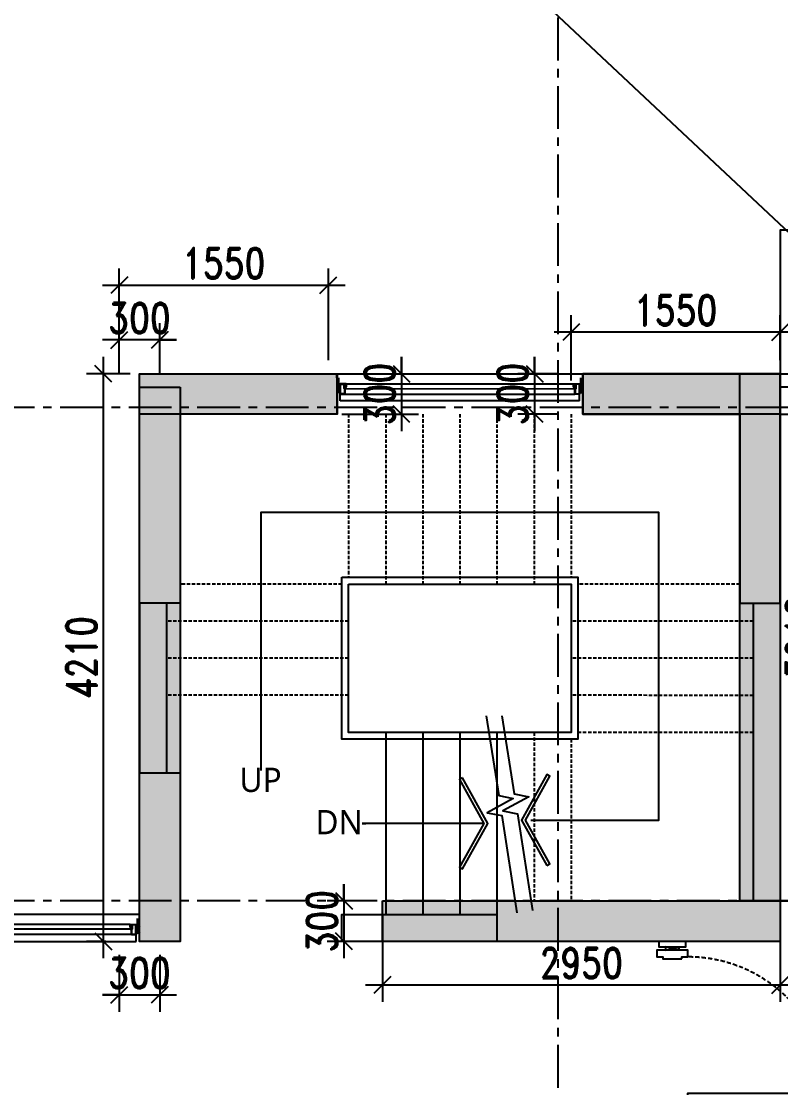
# Model space of a CAD drawing. Header units: millimetres. Extents: x 2061841 to 105821645, y -77612 to 48520811.
# Drawn here: x 105437996 to 105443625, y 48487815 to 48495724 of the extents above; entities that cross this region are included whole.
import ezdxf

# ---------------------------------------------------------------- set-up
doc = ezdxf.new("R2010")
doc.units = ezdxf.units.MM
doc.header["$LTSCALE"] = 10
doc.header["$MEASUREMENT"] = 0
for name, pattern in [('xa_type A_Seventh floor plan$0$HIDDEN', [0.375, 0.25, -0.125]), ('xa_type A_Seventh floor plan$0$HIDDEN2', [4.7625, 3.175, -1.5875]), ('XR_type A_TYP_GRID$0$CENTER', [50.8, 31.75, -6.35, 6.35, -6.35])]:
    doc.linetypes.add(name, pattern=pattern)
for name, color, linetype in [('AS-COLS', 2, 'Continuous'), ('DIM', 8, 'Continuous'), ('S-OPENING', 6, 'Continuous'), ('xa_type A_Seventh floor plan$0$A-ANNO-LABL', 140, 'Continuous'), ('xa_type A_Seventh floor plan$0$A-ANNO-SYMB', 215, 'Continuous'), ('xa_type A_Seventh floor plan$0$A-DOOR', 6, 'Continuous'), ('xa_type A_Seventh floor plan$0$A-ELEV-HIDN', 54, 'xa_type A_Seventh floor plan$0$HIDDEN2'), ('xa_type A_Seventh floor plan$0$A-FLOR-HRAL', 200, 'Continuous'), ('xa_type A_Seventh floor plan$0$A-FLOR-STRS', 211, 'Continuous'), ('xa_type A_Seventh floor plan$0$A-GLAZ-FRAM', 74, 'Continuous'), ('xa_type A_Seventh floor plan$0$A-WALL', 3, 'Continuous'), ('xa_type A_Seventh floor plan$0$A-WALL-CILL', 140, 'Continuous'), ('xa_type A_Seventh floor plan$0$A-WALL-FNSH', 8, 'Continuous'), ('xa_type A_Seventh floor plan$0$AS-COLS', 2, 'Continuous'), ('XR_type A_TYP_COL$0$AS-COLS', 2, 'Continuous'), ('XR_type A_TYP_COL$0$AS-COLS-PATT', 253, 'Continuous'), ('XR_type A_TYP_GRID$0$AS-GRID', 24, 'XR_type A_TYP_GRID$0$CENTER')]:
    doc.layers.add(name, color=color, linetype=linetype)
doc.layers.add('S-STRCOL HATCH', color=33, linetype='Continuous', lineweight=9)
doc.styles.add('200', font='romand.shx', dxfattribs={"width": 0.8, "height": 225})
doc.styles.add('xa_type A_Seventh floor plan$0$Dim', font='romans.shx')
doc.styles.add('xa_type A_Seventh floor plan$0$Lucida SU', font='l_10646.ttf')
doc.dimstyles.new('GR1', dxfattribs={"dimtxt": 225, "dimasz": 125, "dimexe": 125, "dimexo": 100, "dimgap": 50, "dimtad": 1, "dimdec": 0, "dimzin": 3, "dimdsep": 46, "dimtxsty": '200', "dimblk1": 'OBLIQUE', "dimblk2": 'OBLIQUE', "dimsah": 1, "dimcen": 0.0625, "dimdle": 125, "dimclrd": 3, "dimclre": 3, "dimclrt": 2, "dimadec": 0, "dimazin": 0, "dimtfac": 1, "dimtdec": 0, "dimtix": 1, "dimtmove": 0, "dimatfit": 3, "dimfxl": 1, "dimtolj": 1, "dimtzin": 0, "dimarcsym": 0})
doc.dimstyles.new('xa_type A_Seventh floor plan$0$Dim-0100', dxfattribs={"dimscale": 100, "dimtxt": 2, "dimasz": 1.4, "dimexe": 0.75, "dimexo": 0.5, "dimgap": 0.75, "dimtad": 1, "dimdec": 0, "dimrnd": 5, "dimzin": 1, "dimdsep": 46, "dimtxsty": 'xa_type A_Seventh floor plan$0$Dim', "dimblk": 'xa_type A_Seventh floor plan$0$_ArchTick', "dimcen": 2, "dimdle": 0.75, "dimclrd": 29, "dimclre": 29, "dimclrt": 256, "dimazin": 2, "dimtfac": 1, "dimtdec": 0, "dimtix": 1, "dimtmove": 0, "dimatfit": 3, "dimfxl": 0.75, "dimlwd": -1, "dimlwe": -1, "dimarcsym": 0})

# ---------------------------------------------------------------- blocks, each defined once
blk = doc.blocks.new('xa_type A_Seventh floor plan$0$main door 1200')
at = {"color": 251}
for p, q in [((25, -50, 0), (0, -50, 0)), ((0, -50, 0), (25, -150, 0)), ((0, -150, 0), (25, -50, 0)), ((1200, -50, 0), (1175, -50, 0)), ((1175, -50, 0), (1200, -150, 0)), ((1175, -150, 0), (1200, -50, 0)), ((0, -150, 0), (25, -150, 0)), ((1175, -150, 0), (1200, -150, 0))]:
    blk.add_line(p, q, dxfattribs=at)
at = {"elevation": 0}
for points in [[(90, -170), (75, -170), (75, -215), (25, -215), (25, 15), (75, 15), (75, -30), (90, -30)], [(1110, -170), (1125, -170), (1125, -215), (1175, -215), (1175, 15), (1125, 15), (1125, -30), (1110, -30)], [(114.1, -1264.8), (74.1, -1264.8), (75, -215), (115, -215)]]:
    blk.add_lwpolyline(points, close=True, dxfattribs=at)
at = {"layer": 'xa_type A_Seventh floor plan$0$A-ELEV-HIDN'}
blk.add_arc((74, -214.6, 0), 1051, 272.18616, 359.97821, dxfattribs=at)
at = {"layer": 'xa_type A_Seventh floor plan$0$A-WALL'}
for p, q in [((0, 0), (0, -200)), ((1200, 0), (1200, -200))]:
    blk.add_line(p, q, dxfattribs=at)
blk = doc.blocks.new('xa_type A_Seventh floor plan$0$_ArchTick')
at = {"color": 0, "linetype": 'ByBlock', "const_width": 0.15}
blk.add_lwpolyline([(-0.5, -0.5), (0.5, 0.5)], dxfattribs=at)
blk = doc.blocks.new('xa_type A_Seventh floor plan$0$ST AR')
at = {"ltscale": 5}
blk.add_lwpolyline([(-3.97, 8.44), (-4.52, 8.13), (0, 0), (-4.52, -8.13), (-3.97, -8.44), (0.71, 0)], close=True, dxfattribs=at)
blk = doc.blocks.new('xa_type A_Seventh floor plan$0$Win clip')
for points in [[(14, 1.1), (14, 9), (17.6, 9), (17.6, 7.8), (18.8, 7.8), (18.8, 9), (20, 9), (20, 10.2), (0, 10.2), (0, 0), (3.4, 0), (3.4, -1.2), (2, -1.2), (2, -2.4), (4.6, -2.4), (4.6, 0), (16.8, 0), (16.8, -1.2), (15.4, -1.2), (15.4, -2.4), (18, -2.4), (18, 1.1)], [(1.2, 9), (12.7, 9), (12.7, 1.1), (1.2, 1.1)]]:
    blk.add_lwpolyline(points, close=True)
at = {"layer": 'Defpoints'}
blk.add_line((28, 2.7), (22, 2.7), dxfattribs=at)
blk = doc.blocks.new('*U346')
at = {"color": 251}
for p, q in [((0, 87.6), (25, 87.6)), ((25, 87.6), (0, 37.6)), ((0, 87.6), (25, 37.6)), ((1825, 87.6), (1800, 87.6)), ((1800, 87.6), (1825, 37.6)), ((1825, 87.6), (1800, 37.6)), ((25, 37.6), (0, 37.6)), ((1800, 37.6), (1825, 37.6))]:
    blk.add_line(p, q, dxfattribs=at)
for p, q in [((70.2, 100.1), (1765, 100.1)), ((60, 25.1), (1765, 25.1)), ((70.4, 65.4), (1765.2, 65.4))]:
    blk.add_line(p, q)
for points in [[(62.5, 70.1), (62.5, 66.6), (55, 66.6), (55, 85.4), (58.8, 85.4), (58.8, 83.7), (60, 83.7), (60, 88.5), (58.8, 88.5), (58.8, 86.8), (55, 86.8), (55, 98.8), (58.8, 98.8), (58.8, 97.1), (60, 97.1), (60, 100.1), (25, 100.1), (25, 25.1), (60, 25.1), (60, 65.4), (70, 65.4), (70, 70.1)], [(1762.5, 70.1), (1762.5, 66.6), (1770, 66.6), (1770, 85.4), (1766.2, 85.4), (1766.2, 83.7), (1765, 83.7), (1765, 88.5), (1766.2, 88.5), (1766.2, 86.8), (1770, 86.8), (1770, 98.8), (1766.2, 98.8), (1766.2, 97.1), (1765, 97.1), (1765, 100.1), (1800, 100.1), (1800, 25.1), (1765, 25.1), (1765, 65.4), (1755, 65.4), (1755, 70.1)], [(69, 69.1), (67.8, 69.1), (67.8, 70.1), (70, 70.1), (67.8, 70.1), (67.8, 69.1), (69, 69.1), (69, 66.6), (63.5, 66.6), (63.5, 69.1)], [(1756, 69.1), (1757.2, 69.1), (1757.2, 70.1), (1755, 70.1), (1757.2, 70.1), (1757.2, 69.1), (1756, 69.1), (1756, 66.6), (1761.5, 66.6), (1761.5, 69.1)]]:
    blk.add_lwpolyline(points)
for points in [[(58.8, 26.3), (26.2, 26.3), (26.2, 98.9), (53.8, 98.9), (53.8, 65.4), (58.8, 65.4)], [(64.7, 80.1), (64.7, 79.1), (63.5, 79.1), (64.7, 79.1), (64.7, 80.1), (62.5, 80.1)], [(1760.3, 80.1), (1760.3, 79.1), (1761.5, 79.1), (1760.3, 79.1), (1760.3, 80.1), (1762.5, 80.1)], [(1766.2, 26.3), (1798.8, 26.3), (1798.8, 98.9), (1771.2, 98.9), (1771.2, 65.4), (1766.2, 65.4)]]:
    blk.add_lwpolyline(points, close=True)
at = {"layer": 'xa_type A_Seventh floor plan$0$A-WALL-CILL'}
blk.add_line((1800, -25), (25, -25), dxfattribs=at)
blk.add_lwpolyline([(0, 145.3), (0, 175.3), (1825, 175.3), (1825, 145.3)], dxfattribs=at)
at = {"layer": 'xa_type A_Seventh floor plan$0$A-WALL-FNSH'}
for p, q in [((14.8, 87.6), (14.8, 145.3)), ((1810.2, 87.6), (1810.2, 145.3)), ((25, -25), (25, 35.1)), ((1800, -25), (1800, 35.1))]:
    blk.add_line(p, q, dxfattribs=at)
at = {"rotation": 270}
blk.add_blockref('xa_type A_Seventh floor plan$0$Win clip', (60, 100.1), dxfattribs=at)
at = {"xscale": -1, "rotation": 90}
blk.add_blockref('xa_type A_Seventh floor plan$0$Win clip', (1765, 100.1), dxfattribs=at)
blk = doc.blocks.new('*U347')
at = {"color": 251}
for p, q in [((0, 87.6), (25, 87.6)), ((25, 87.6), (0, 37.6)), ((0, 87.6), (25, 37.6)), ((1450.1, 87.6), (1425.1, 87.6)), ((1425.1, 87.6), (1450.1, 37.6)), ((1450.1, 87.6), (1425.1, 37.6)), ((25, 37.6), (0, 37.6)), ((1425.1, 37.6), (1450.1, 37.6))]:
    blk.add_line(p, q, dxfattribs=at)
for p, q in [((70.2, 100.1), (1390.1, 100.1)), ((60, 25.1), (1390.1, 25.1)), ((70.4, 65.4), (1390.3, 65.4))]:
    blk.add_line(p, q)
for points in [[(62.5, 70.1), (62.5, 66.6), (55, 66.6), (55, 85.4), (58.8, 85.4), (58.8, 83.7), (60, 83.7), (60, 88.4), (58.8, 88.4), (58.8, 86.8), (55, 86.8), (55, 98.8), (58.8, 98.8), (58.8, 97.1), (60, 97.1), (60, 100.1), (25, 100.1), (25, 25.1), (60, 25.1), (60, 65.4), (70, 65.4), (70, 70.1)], [(1387.6, 70.1), (1387.6, 66.6), (1395.1, 66.6), (1395.1, 85.4), (1391.3, 85.4), (1391.3, 83.7), (1390.1, 83.7), (1390.1, 88.4), (1391.3, 88.4), (1391.3, 86.8), (1395.1, 86.8), (1395.1, 98.8), (1391.3, 98.8), (1391.3, 97.1), (1390.1, 97.1), (1390.1, 100.1), (1425.1, 100.1), (1425.1, 25.1), (1390.1, 25.1), (1390.1, 65.4), (1380.1, 65.4), (1380.1, 70.1)], [(69, 69.1), (67.8, 69.1), (67.8, 70.1), (70, 70.1), (67.8, 70.1), (67.8, 69.1), (69, 69.1), (69, 66.6), (63.5, 66.6), (63.5, 69.1)], [(1381.1, 69.1), (1382.3, 69.1), (1382.3, 70.1), (1380.1, 70.1), (1382.3, 70.1), (1382.3, 69.1), (1381.1, 69.1), (1381.1, 66.6), (1386.6, 66.6), (1386.6, 69.1)]]:
    blk.add_lwpolyline(points)
for points in [[(58.8, 26.3), (26.2, 26.3), (26.2, 98.9), (53.8, 98.9), (53.8, 65.4), (58.8, 65.4)], [(64.7, 80.1), (64.7, 79.1), (63.5, 79.1), (64.7, 79.1), (64.7, 80.1), (62.5, 80.1)], [(1385.4, 80.1), (1385.4, 79.1), (1386.6, 79.1), (1385.4, 79.1), (1385.4, 80.1), (1387.6, 80.1)], [(1391.3, 26.3), (1423.9, 26.3), (1423.9, 98.9), (1396.3, 98.9), (1396.3, 65.4), (1391.3, 65.4)]]:
    blk.add_lwpolyline(points, close=True)
at = {"layer": 'xa_type A_Seventh floor plan$0$A-WALL-CILL'}
blk.add_line((1425.1, -25), (25, -25), dxfattribs=at)
blk.add_lwpolyline([(0, 145.2), (0, 175.2), (1450.1, 175.2), (1450.1, 145.2)], dxfattribs=at)
at = {"layer": 'xa_type A_Seventh floor plan$0$A-WALL-FNSH'}
for p, q in [((14.8, 87.6), (14.8, 145.2)), ((1435.3, 87.6), (1435.3, 145.2)), ((25, -25), (25, 35.1)), ((1425.1, -25), (1425.1, 35.1))]:
    blk.add_line(p, q, dxfattribs=at)
at = {"rotation": 270}
blk.add_blockref('xa_type A_Seventh floor plan$0$Win clip', (60, 100.1), dxfattribs=at)
at = {"xscale": -1, "rotation": 90}
blk.add_blockref('xa_type A_Seventh floor plan$0$Win clip', (1390.1, 100.1), dxfattribs=at)
blk = doc.blocks.new('_Oblique')
at = {"color": 0, "linetype": 'ByBlock', "lineweight": -2}
blk.add_line((-0.5, -0.5), (0.5, 0.5), dxfattribs=at)
blk = doc.blocks.new('*D367')
at = {"layer": 'Defpoints', "color": 0, "transparency": 16777216}
for p in [(17719.9, 10310.5), (20669.5, 10310.5), (17719.9, 9686.2)]:
    blk.add_point(p, dxfattribs=at)
at = {"layer": 'DIM', "color": 3, "lineweight": -2, "transparency": 16777216}
for p, q in [((17719.9, 10210.5), (17719.9, 9561.2)), ((20669.5, 10210.5), (20669.5, 9561.2)), ((20794.5, 9686.2), (17594.9, 9686.2))]:
    blk.add_line(p, q, dxfattribs=at)
at = {"layer": 'DIM', "color": 3, "linetype": 'ByBlock', "lineweight": -2, "transparency": 16777216, "xscale": 125, "yscale": 125, "zscale": 125, "rotation": 180}
blk.add_blockref('_Oblique', (17719.9, 9686.2), dxfattribs=at)
at = {"layer": 'DIM', "color": 3, "linetype": 'ByBlock', "lineweight": -2, "transparency": 16777216, "xscale": 125, "yscale": 125, "zscale": 125}
blk.add_blockref('_Oblique', (20669.5, 9686.2), dxfattribs=at)
at = {"layer": 'DIM', "color": 2, "transparency": 16777216, "insert": (19194.7, 9848.7), "char_height": 225, "attachment_point": 5, "style": '200'}
blk.add_mtext('\\A1;2950', dxfattribs=at)
blk = doc.blocks.new('*D368')
at = {"layer": 'Defpoints', "color": 0, "transparency": 16777216}
for p in [(17719.9, 10310.5), (17434.9, 10010.5), (17719.9, 10010.5)]:
    blk.add_point(p, dxfattribs=at)
at = {"layer": 'DIM', "color": 3, "lineweight": -2, "transparency": 16777216}
for p, q in [((17434.9, 10435.5), (17434.9, 9885.5)), ((17434.9, 10310.5), (17434.9, 10435.5)), ((17619.9, 10310.5), (17309.9, 10310.5)), ((17619.9, 10010.5), (17309.9, 10010.5)), ((17434.9, 10010.5), (17434.9, 9885.5))]:
    blk.add_line(p, q, dxfattribs=at)
at = {"layer": 'DIM', "color": 3, "linetype": 'ByBlock', "lineweight": -2, "transparency": 16777216, "xscale": 125, "yscale": 125, "zscale": 125}
for p, rotation in [((17434.9, 10310.5), 270), ((17434.9, 10010.5), 90)]:
    blk.add_blockref('_Oblique', p, dxfattribs=dict(at, rotation=rotation))
at = {"layer": 'DIM', "color": 2, "transparency": 16777216, "insert": (17272.4, 10160.5), "char_height": 225, "attachment_point": 5, "rotation": 90, "style": '200'}
blk.add_mtext('\\A1;300', dxfattribs=at)
blk = doc.blocks.new('*D418')
at = {"layer": 'Defpoints', "color": 0, "transparency": 16777216}
for p in [(15950, 14220.3), (15651.3, 10010.5), (15769.5, 10010.5)]:
    blk.add_point(p, dxfattribs=at)
at = {"layer": 'DIM', "color": 3, "lineweight": -2, "transparency": 16777216}
for p, q in [((15651.3, 14345.3), (15651.3, 9885.5)), ((15850, 14220.3), (15526.3, 14220.3)), ((15669.5, 10010.5), (15526.3, 10010.5))]:
    blk.add_line(p, q, dxfattribs=at)
at = {"layer": 'DIM', "color": 3, "linetype": 'ByBlock', "lineweight": -2, "transparency": 16777216, "xscale": 125, "yscale": 125, "zscale": 125}
for p, rotation in [((15651.3, 14220.3), 90), ((15651.3, 10010.5), 270)]:
    blk.add_blockref('_Oblique', p, dxfattribs=dict(at, rotation=rotation))
at = {"layer": 'DIM', "color": 2, "transparency": 16777216, "insert": (15488.8, 12115.4), "char_height": 225, "attachment_point": 5, "rotation": 90, "style": '200'}
blk.add_mtext('\\A1;4210', dxfattribs=at)
blk = doc.blocks.new('*D436')
at = {"layer": 'Defpoints', "color": 0, "transparency": 16777216}
for p in [(19119.5, 14529), (20669.5, 14220.3), (19119.5, 14070.3)]:
    blk.add_point(p, dxfattribs=at)
at = {"layer": 'DIM', "color": 3, "lineweight": -2, "transparency": 16777216}
for p, q in [((19119.5, 14170.3), (19119.5, 14654)), ((20669.5, 14320.3), (20669.5, 14654)), ((20794.5, 14529), (18994.5, 14529))]:
    blk.add_line(p, q, dxfattribs=at)
at = {"layer": 'DIM', "color": 3, "linetype": 'ByBlock', "lineweight": -2, "transparency": 16777216, "xscale": 125, "yscale": 125, "zscale": 125, "rotation": 180}
blk.add_blockref('_Oblique', (19119.5, 14529), dxfattribs=at)
at = {"layer": 'DIM', "color": 3, "linetype": 'ByBlock', "lineweight": -2, "transparency": 16777216, "xscale": 125, "yscale": 125, "zscale": 125}
blk.add_blockref('_Oblique', (20669.5, 14529), dxfattribs=at)
at = {"layer": 'DIM', "color": 2, "transparency": 16777216, "insert": (19894.5, 14691.5), "char_height": 225, "attachment_point": 5, "style": '200'}
blk.add_mtext('\\A1;1550', dxfattribs=at)
blk = doc.blocks.new('*D437')
at = {"layer": 'Defpoints', "color": 0, "transparency": 16777216}
for p in [(17319.5, 14220.3), (17319.5, 13920.3), (17862.3, 13920.3)]:
    blk.add_point(p, dxfattribs=at)
at = {"layer": 'DIM', "color": 3, "lineweight": -2, "transparency": 16777216}
for p, q in [((17862.3, 14345.3), (17862.3, 13795.3)), ((17862.3, 14220.3), (17862.3, 14345.3)), ((17419.5, 14220.3), (17987.3, 14220.3)), ((17419.5, 13920.3), (17987.3, 13920.3)), ((17862.3, 13920.3), (17862.3, 13795.3))]:
    blk.add_line(p, q, dxfattribs=at)
at = {"layer": 'DIM', "color": 3, "linetype": 'ByBlock', "lineweight": -2, "transparency": 16777216, "xscale": 125, "yscale": 125, "zscale": 125}
for p, rotation in [((17862.3, 14220.3), 270), ((17862.3, 13920.3), 90)]:
    blk.add_blockref('_Oblique', p, dxfattribs=dict(at, rotation=rotation))
at = {"layer": 'DIM', "color": 2, "transparency": 16777216, "insert": (17699.8, 14070.3), "char_height": 225, "attachment_point": 5, "rotation": 90, "style": '200'}
blk.add_mtext('\\A1;300', dxfattribs=at)
blk = doc.blocks.new('*D438')
at = {"layer": 'Defpoints', "color": 0, "transparency": 16777216}
for p in [(20369.5, 14220.3), (20369.5, 10310.5), (20985.7, 10310.5)]:
    blk.add_point(p, dxfattribs=at)
at = {"layer": 'DIM', "color": 3, "lineweight": -2, "transparency": 16777216}
for p, q in [((20985.7, 14345.3), (20985.7, 10185.5)), ((20469.5, 14220.3), (21110.7, 14220.3)), ((20469.5, 10310.5), (21110.7, 10310.5))]:
    blk.add_line(p, q, dxfattribs=at)
at = {"layer": 'DIM', "color": 3, "linetype": 'ByBlock', "lineweight": -2, "transparency": 16777216, "xscale": 125, "yscale": 125, "zscale": 125}
for p, rotation in [((20985.7, 14220.3), 90), ((20985.7, 10310.5), 270)]:
    blk.add_blockref('_Oblique', p, dxfattribs=dict(at, rotation=rotation))
at = {"layer": 'DIM', "color": 2, "transparency": 16777216, "insert": (20823.2, 12265.4), "char_height": 225, "attachment_point": 5, "rotation": 90, "style": '200'}
blk.add_mtext('\\A1;3910', dxfattribs=at)
blk = doc.blocks.new('*D442')
at = {"layer": 'Defpoints', "color": 0, "transparency": 16777216}
for p in [(15769.5, 14470.9), (15769.5, 14120.5), (16069.5, 14120.5)]:
    blk.add_point(p, dxfattribs=at)
at = {"layer": 'DIM', "color": 3, "lineweight": -2, "transparency": 16777216}
for p, q in [((15769.5, 14220.5), (15769.5, 14595.9)), ((16069.5, 14220.5), (16069.5, 14595.9)), ((16194.5, 14470.9), (15644.5, 14470.9)), ((15769.5, 14470.9), (15644.5, 14470.9)), ((16069.5, 14470.9), (16194.5, 14470.9))]:
    blk.add_line(p, q, dxfattribs=at)
at = {"layer": 'DIM', "color": 3, "linetype": 'ByBlock', "lineweight": -2, "transparency": 16777216, "xscale": 125, "yscale": 125, "zscale": 125}
blk.add_blockref('_Oblique', (15769.5, 14470.9), dxfattribs=at)
at = {"layer": 'DIM', "color": 3, "linetype": 'ByBlock', "lineweight": -2, "transparency": 16777216, "xscale": 125, "yscale": 125, "zscale": 125, "rotation": 180}
blk.add_blockref('_Oblique', (16069.5, 14470.9), dxfattribs=at)
at = {"layer": 'DIM', "color": 2, "transparency": 16777216, "insert": (15919.5, 14633.4), "char_height": 225, "attachment_point": 5, "style": '200'}
blk.add_mtext('\\A1;300', dxfattribs=at)
blk = doc.blocks.new('*D448')
at = {"layer": 'Defpoints', "color": 0, "transparency": 16777216}
for p in [(19119.5, 14220.3), (18848.5, 13920.3), (19119.5, 13920.3)]:
    blk.add_point(p, dxfattribs=at)
at = {"layer": 'DIM', "color": 3, "lineweight": -2, "transparency": 16777216}
for p, q in [((18848.5, 14345.3), (18848.5, 13795.3)), ((18848.5, 14220.3), (18848.5, 14345.3)), ((19019.5, 14220.3), (18723.5, 14220.3)), ((19019.5, 13920.3), (18723.5, 13920.3)), ((18848.5, 13920.3), (18848.5, 13795.3))]:
    blk.add_line(p, q, dxfattribs=at)
at = {"layer": 'DIM', "color": 3, "linetype": 'ByBlock', "lineweight": -2, "transparency": 16777216, "xscale": 125, "yscale": 125, "zscale": 125}
for p, rotation in [((18848.5, 14220.3), 270), ((18848.5, 13920.3), 90)]:
    blk.add_blockref('_Oblique', p, dxfattribs=dict(at, rotation=rotation))
at = {"layer": 'DIM', "color": 2, "transparency": 16777216, "insert": (18686, 14070.3), "char_height": 225, "attachment_point": 5, "rotation": 90, "style": '200'}
blk.add_mtext('\\A1;300', dxfattribs=at)
blk = doc.blocks.new('*D449')
at = {"layer": 'Defpoints', "color": 0, "transparency": 16777216}
for p in [(17319.5, 14877.1), (15769.5, 14220.3), (17319.5, 14220.3)]:
    blk.add_point(p, dxfattribs=at)
at = {"layer": 'DIM', "color": 3, "lineweight": -2, "transparency": 16777216}
for p, q in [((15769.5, 14320.3), (15769.5, 15002.1)), ((17319.5, 14320.3), (17319.5, 15002.1)), ((15644.5, 14877.1), (17444.5, 14877.1))]:
    blk.add_line(p, q, dxfattribs=at)
at = {"layer": 'DIM', "color": 3, "linetype": 'ByBlock', "lineweight": -2, "transparency": 16777216, "xscale": 125, "yscale": 125, "zscale": 125, "rotation": 180}
blk.add_blockref('_Oblique', (15769.5, 14877.1), dxfattribs=at)
at = {"layer": 'DIM', "color": 3, "linetype": 'ByBlock', "lineweight": -2, "transparency": 16777216, "xscale": 125, "yscale": 125, "zscale": 125}
blk.add_blockref('_Oblique', (17319.5, 14877.1), dxfattribs=at)
at = {"layer": 'DIM', "color": 2, "transparency": 16777216, "insert": (16544.5, 15039.6), "char_height": 225, "attachment_point": 5, "style": '200'}
blk.add_mtext('\\A1;1550', dxfattribs=at)
blk = doc.blocks.new('*D450')
at = {"layer": 'Defpoints', "color": 0, "transparency": 16777216}
for p in [(15769.5, 10010.5), (16069.5, 10010.5), (16069.5, 9613.4)]:
    blk.add_point(p, dxfattribs=at)
at = {"layer": 'DIM', "color": 3, "lineweight": -2, "transparency": 16777216}
for p, q in [((15769.5, 9910.5), (15769.5, 9488.4)), ((16069.5, 9910.5), (16069.5, 9488.4)), ((15644.5, 9613.4), (16194.5, 9613.4)), ((15769.5, 9613.4), (15644.5, 9613.4)), ((16069.5, 9613.4), (16194.5, 9613.4))]:
    blk.add_line(p, q, dxfattribs=at)
at = {"layer": 'DIM', "color": 3, "linetype": 'ByBlock', "lineweight": -2, "transparency": 16777216, "xscale": 125, "yscale": 125, "zscale": 125}
blk.add_blockref('_Oblique', (15769.5, 9613.4), dxfattribs=at)
at = {"layer": 'DIM', "color": 3, "linetype": 'ByBlock', "lineweight": -2, "transparency": 16777216, "xscale": 125, "yscale": 125, "zscale": 125, "rotation": 180}
blk.add_blockref('_Oblique', (16069.5, 9613.4), dxfattribs=at)
at = {"layer": 'DIM', "color": 2, "transparency": 16777216, "insert": (15919.5, 9775.9), "char_height": 225, "attachment_point": 5, "style": '200'}
blk.add_mtext('\\A1;300', dxfattribs=at)
blk = doc.blocks.new('G$CDE8A9FAD')
at = {"layer": 'S-STRCOL HATCH'}
h = blk.add_hatch(color=256, dxfattribs=at)
h.dxf.hatch_style = 1
h.paths.add_polyline_path([(15919.9, 14220.3), (17381.6, 14220.3), (17381.6, 13920.3), (15919.9, 13920.3), (15919.9, 14220.3)])
h = blk.add_hatch(color=256, dxfattribs=at)
h.dxf.hatch_style = 1
h.paths.add_polyline_path([(20369.4, 14220.2), (19207, 14220), (19207, 13920), (20369.4, 13920.2), (20369.4, 14220.3)], is_closed=False)
h = blk.add_hatch(color=256, dxfattribs=at)
h.dxf.hatch_style = 1
h.paths.add_polyline_path([(20669.4, 14220.3), (20669.5, 10310.5), (20369.5, 10310.5), (20369.4, 14220.3), (20669.4, 14220.3)])
h = blk.add_hatch(color=256, dxfattribs=at)
h.dxf.hatch_style = 1
h.paths.add_polyline_path([(16219.9, 14120.5), (16219.9, 10010.5), (15919.9, 10010.5), (15919.9, 14120.5), (16219.9, 14120.5)])
h = blk.add_hatch(color=256, dxfattribs=at)
h.dxf.hatch_style = 1
h.paths.add_polyline_path([(17719.9, 10310.5), (20669.5, 10310.5), (20669.5, 10010.5), (17719.9, 10010.5), (17719.9, 10310.5)])
at = {"layer": 'AS-COLS', "color": 1, "elevation": 0}
for points in [[(15919.9, 14220.3), (17381.6, 14220.3), (17381.6, 13920.3), (15919.9, 13920.3)], [(19207, 14220), (20669.5, 14220.3), (20669.5, 13920.3), (19207, 13920)], [(20669.4, 14220.3), (20669.5, 10310.5), (20369.5, 10310.5), (20369.4, 14220.3)], [(16219.9, 14120.5), (16219.9, 10010.5), (15919.9, 10010.5), (15919.9, 14120.5)], [(17719.9, 10310.5), (20669.5, 10310.5), (20669.5, 10010.5), (17719.9, 10010.5)]]:
    blk.add_lwpolyline(points, close=True, dxfattribs=at)
at = {"layer": 'DIM'}
for base, p1, p2, picture, middle in [((17319.5, 14877.1), (15769.5, 14220.3), (17319.5, 14220.3), '*D449', (16544.5, 15039.6)), ((19119.5, 14529, 0), (20669.5, 14220.3), (19119.5, 14070.3), '*D436', (19894.5, 14691.5, 0)), ((15769.5, 14470.9, 0), (16069.5, 14120.5), (15769.5, 14120.5), '*D442', (15919.5, 14633.4, 0)), ((17719.9, 9686.2, 0), (20669.5, 10310.5, 0), (17719.9, 10310.5, 0), '*D367', (19194.7, 9848.7, 0)), ((16069.5, 9613.4), (15769.5, 10010.5), (16069.5, 10010.5), '*D450', (15919.5, 9775.9))]:
    dim = blk.add_linear_dim(base=base, p1=p1, p2=p2, dimstyle='GR1', dxfattribs=at)
    dim.commit()
    dim.dimension.update_dxf_attribs({"geometry": picture, "text_midpoint": middle})
for base, p1, p2, picture, middle in [((15651.3, 10010.5, 0), (15950, 14220.3), (15769.5, 10010.5), '*D418', (15488.8, 12115.4, 0)), ((17862.3, 13920.3, 0), (17319.5, 14220.3), (17319.5, 13920.3), '*D437', (17699.8, 14070.3, 0)), ((18848.5, 13920.3, 0), (19119.5, 14220.3), (19119.5, 13920.3), '*D448', (18686, 14070.3, 0)), ((20985.7, 10310.5, 0), (20369.5, 14220.3), (20369.5, 10310.5, 0), '*D438', (20823.2, 12265.4, 0)), ((17434.9, 10010.5), (17719.9, 10310.5, 0), (17719.9, 10010.5, 0), '*D368', (17272.4, 10160.5))]:
    dim = blk.add_linear_dim(base=base, p1=p1, p2=p2, angle=90, dimstyle='GR1', dxfattribs=at)
    dim.commit()
    dim.dimension.update_dxf_attribs({"geometry": picture, "text_midpoint": middle})
blk = doc.blocks.new('TOWER-A TYPICAL FLOOR FRAMING PLAN N')
at = {"layer": 'XR_type A_TYP_COL$0$AS-COLS-PATT'}
h = blk.add_hatch(color=256, dxfattribs=at)
h.dxf.hatch_style = 1
h.paths.add_polyline_path([(102675872.5, 48589424.2), (102675872.5, 48591124.2), (102677337.5, 48591124.2), (102677337.5, 48590824.2), (102676172.5, 48590824.2), (102676172.5, 48589424.2)])
h = blk.add_hatch(color=256, dxfattribs=at)
h.dxf.hatch_style = 1
h.paths.add_polyline_path([(102680622.5, 48589424.2), (102680622.5, 48591124.2), (102679157.5, 48591124.2), (102679157.5, 48590824.2), (102680322.5, 48590824.2), (102680322.5, 48589424.2)])
h = blk.add_hatch(color=256, dxfattribs=at)
h.dxf.hatch_style = 1
h.paths.add_polyline_path([(102675872.5, 48588164.2), (102676172.5, 48588164.2), (102676172.5, 48586914.2), (102675872.5, 48586914.2)])
h = blk.add_hatch(color=256, dxfattribs=at)
h.dxf.hatch_style = 1
h.paths.add_polyline_path([(102678522.5, 48586914.7), (102678522.5, 48587214.7), (102680622.5, 48587214.7), (102680622.5, 48586914.7)])
at = {"layer": 'AS-COLS', "color": 6}
blk.add_line((102658085.6, 48613396.5), (102685453.7, 48587694.5, 0), dxfattribs=at)
at = {"layer": 'xa_type A_Seventh floor plan$0$A-ANNO-SYMB', "elevation": 0}
for points in [[(102678772.7, 48587814.8), (102679722, 48587814.8), (102679722, 48590094.9), (102676772.1, 48590094.9), (102676772.1, 48588181.1)], [(102678441.9, 48588587.8), (102678534.8, 48587996.3), (102678642.4, 48587975), (102678450.3, 48587869.2), (102678557.9, 48587848), (102678668.7, 48587127)], [(102678558.9, 48588587.8), (102678649.8, 48588009.2), (102678757.4, 48587988), (102678565.3, 48587882.2), (102678672.9, 48587860.9), (102678786.5, 48587143.3)]]:
    blk.add_lwpolyline(points, dxfattribs=at)
at = {"layer": 'xa_type A_Seventh floor plan$0$A-FLOR-HRAL', "elevation": 0}
blk.add_lwpolyline([(102686006.8, 48585214.7), (102686006.8, 48592189.7), (102680621.8, 48592189.7), (102680621.8, 48591024.7)], dxfattribs=at)
at = {"layer": 'xa_type A_Seventh floor plan$0$A-FLOR-STRS', "linetype": 'xa_type A_Seventh floor plan$0$HIDDEN', "ltscale": 10}
for p, q in [((102677421.8, 48590824.7, 0), (102677421.8, 48589615.2)), ((102677696.8, 48590824.7, 0), (102677696.8, 48589565.1)), ((102677971.8, 48590824.7, 0), (102677971.8, 48589565.1)), ((102678246.8, 48590824.7, 0), (102678246.8, 48589565)), ((102678521.8, 48590824.7, 0), (102678521.8, 48589565)), ((102678796.8, 48590824.7, 0), (102678796.8, 48589565)), ((102679071.8, 48590824.7, 0), (102679071.8, 48589615.2)), ((102677371.8, 48589565.2), (102676172.5, 48589565.4)), ((102680322.2, 48589564.7), (102679121.8, 48589564.9)), ((102677421.8, 48589290.2), (102676071.8, 48589290.4)), ((102680421.8, 48589289.7), (102679071.8, 48589289.9)), ((102677421.8, 48589015.2), (102676071.8, 48589015.4)), ((102680421.8, 48589014.7), (102679071.8, 48589014.9)), ((102677421.8, 48588740.2), (102676071.8, 48588740.4)), ((102680421.8, 48588739.7), (102679071.8, 48588739.9)), ((102678796.8, 48588465), (102678796.8, 48587214.7)), ((102680421.8, 48588464.7), (102679121.8, 48588464.9)), ((102679071.8, 48588414.9), (102679071.8, 48587214.7))]:
    blk.add_line(p, q, dxfattribs=at)
at = {"layer": 'xa_type A_Seventh floor plan$0$A-FLOR-STRS'}
for p, q in [((102677696.8, 48588465.1), (102677696.8, 48587114.8)), ((102677971.8, 48588465.1), (102677971.8, 48587114.8)), ((102678246.8, 48588465), (102678246.8, 48587114.7)), ((102678521.8, 48588465), (102678521.8, 48587114.7))]:
    blk.add_line(p, q, dxfattribs=at)
at = {"layer": 'xa_type A_Seventh floor plan$0$A-FLOR-STRS', "elevation": 0}
for points in [[(102677371.8, 48589615.2), (102679121.8, 48589615.2), (102679121.8, 48588414.9), (102677371.8, 48588414.9)], [(102677421.8, 48589565.2), (102679071.8, 48589565.2), (102679071.8, 48588464.9), (102677421.8, 48588464.9)]]:
    blk.add_lwpolyline(points, close=True, dxfattribs=at)
at = {"layer": 'xa_type A_Seventh floor plan$0$A-WALL', "elevation": 0}
for points in [[(102680621.9, 48590824.7), (102680932.1, 48590824.7), (102680932.1, 48591024.7), (102680621.9, 48591024.7)], [(102679721.8, 48586914.7), (102679721.8, 48586874.5), (102679921.8, 48586874.5), (102679921.8, 48586914.7)]]:
    blk.add_lwpolyline(points, dxfattribs=at)
at = {"layer": 'xa_type A_Seventh floor plan$0$AS-COLS'}
for p, q in [((102675872.2, 48589424.8), (102675872.2, 48588164.7)), ((102676072.2, 48589424.8), (102676072.2, 48588164.7)), ((102680421.9, 48589424.2), (102680421.9, 48587214.7)), ((102680621.9, 48589424.2), (102680621.9, 48587214.7))]:
    blk.add_line(p, q, dxfattribs=at)
at = {"layer": 'xa_type A_Seventh floor plan$0$AS-COLS', "elevation": 0}
blk.add_lwpolyline([(102678521.8, 48586914.7), (102677371.4, 48586914.7), (102677371.4, 48587114.7), (102678521.8, 48587114.7)], dxfattribs=at)
at = {"layer": 'XR_type A_TYP_COL$0$AS-COLS', "elevation": 0}
for points in [[(102675872.5, 48589424.2), (102675872.5, 48591124.2), (102677337.5, 48591124.2), (102677337.5, 48590824.2), (102676172.5, 48590824.2), (102676172.5, 48589424.2)], [(102680622.5, 48589424.2), (102680622.5, 48591124.2), (102679157.5, 48591124.2), (102679157.5, 48590824.2), (102680322.5, 48590824.2), (102680322.5, 48589424.2)], [(102675872.5, 48588164.2), (102676172.5, 48588164.2), (102676172.5, 48586914.2), (102675872.5, 48586914.2)], [(102678522.5, 48586914.7), (102678522.5, 48587214.7), (102680622.5, 48587214.7), (102680622.5, 48586914.7)]]:
    blk.add_lwpolyline(points, close=True, dxfattribs=at)
at = {"layer": 'XR_type A_TYP_GRID$0$AS-GRID'}
for p, q in [((102678972.4, 48610531), (102678972.4, 48574150.4)), ((102691349.4, 48590874.7), (102655331.9, 48590874.7)), ((102691349.4, 48587214.7), (102655331.9, 48587214.7))]:
    blk.add_line(p, q, dxfattribs=at)
at = {"layer": 'AS-COLS', "color": 6}
blk.add_blockref('G$CDE8A9FAD', (102659952.3, 48576904.6), dxfattribs=at)
at = {"layer": 'xa_type A_Seventh floor plan$0$A-ANNO-SYMB', "xscale": 40, "yscale": 40, "zscale": 40, "rotation": 180}
blk.add_blockref('xa_type A_Seventh floor plan$0$ST AR', (102678732.7, 48587814.8), dxfattribs=at)
at = {"layer": 'xa_type A_Seventh floor plan$0$A-DOOR', "rotation": 90.00000000000001}
blk.add_blockref('xa_type A_Seventh floor plan$0$main door 1200', (102679721.8, 48585674.5), dxfattribs=at)
at = {"layer": 'xa_type A_Seventh floor plan$0$A-GLAZ-FRAM', "rotation": 359.9968149912646}
blk.add_blockref('*U346', (102677334.2, 48590949), dxfattribs=at)
at = {"layer": 'xa_type A_Seventh floor plan$0$A-GLAZ-FRAM', "xscale": -1, "rotation": 0.003185008735379215}
blk.add_blockref('*U347', (102675872, 48586939.7), dxfattribs=at)
at = {"layer": 'xa_type A_Seventh floor plan$0$A-ANNO-LABL', "char_height": 150, "width": 652.649, "attachment_point": 1, "style": 'xa_type A_Seventh floor plan$0$Lucida SU'}
for s, insert in [('\\pxqc;{\\H1.2x;UP}', (102676443.2, 48588203.1)), ('\\pxqc;{\\H1.2x;DN}', (102677024.6, 48587889.1, 0))]:
    blk.add_mtext(s, dxfattribs=dict(at, insert=insert))
at = {"layer": 'xa_type A_Seventh floor plan$0$A-ANNO-SYMB'}
blk.add_leader([(102678425.4, 48587789.9), (102677521.5, 48587789.9), (102677549.5, 48587789.9)], dimstyle='xa_type A_Seventh floor plan$0$Dim-0100', override={"dimasz": 0.4, "dimtad": 0, "dimclrd": 256, "dimldrblk": 'xa_type A_Seventh floor plan$0$ST AR'}, dxfattribs=at)

msp = doc.modelspace()

# ---------------------------------------------------------------- block references
at = {"layer": 'S-OPENING'}
msp.add_blockref('TOWER-A TYPICAL FLOOR FRAMING PLAN N', (2763000.3, -98014.7), dxfattribs=at)

doc.saveas('drawing.dxf')
